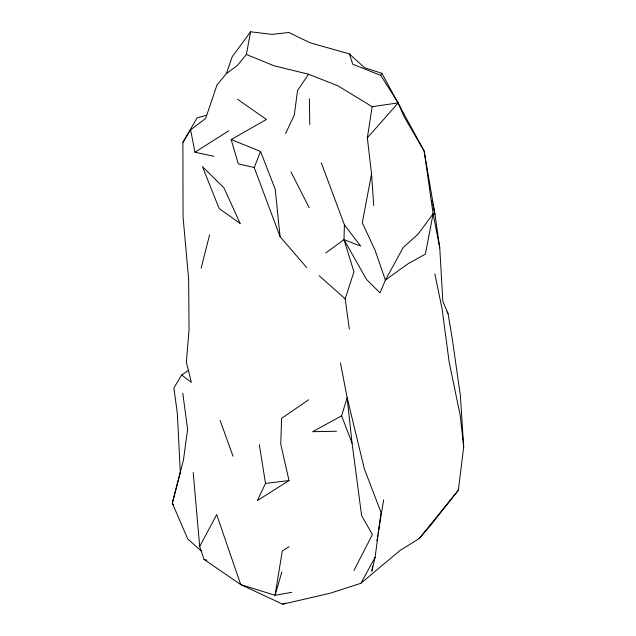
<?xml version="1.0" encoding="UTF-8"?>
<svg xmlns="http://www.w3.org/2000/svg" width="636" height="636" viewBox="0 0 636 636"><rect width="100%" height="100%" fill="white"/><g stroke="black" fill="none" stroke-linecap="round" stroke-linejoin="round"><path stroke-width="0.95" d="M206.668 115.243L197.136 117.811L182.89 142.424L183.049 216.868L188.654 279.411L189.043 330.068L186.356 362.107L191.357 382.371L181.681 374.978L173.898 387.984L177.341 413.424L180.322 472.469L172.308 503.179L187.755 538.994L201.604 551.285M349.355 329.154L345.173 298.833L353.942 271.795L343.989 239.629L344.41 224.874L321.26 162.729M193.201 472.492L199.688 546.539L204.029 559.386L240.726 584.603L282.67 604.2L330.163 593.229L360.922 583.268L399.901 550.561L419.148 538.589L430.429 525.551L458.381 490.189L463.692 446.854L460.385 395.632L452.204 338.304L448.054 313.556L442.823 301.281L439.77 248.008L434.976 214.507L424.164 151.106L381.87 73.315L364.531 67.686L349.418 53.941L309.923 42.723L288.879 32.492L272.025 34.376L250.56 31.8L232.124 56.89L226.408 73.601L216.995 84.962L205.643 118.471L190.593 129.871L182.89 142.424M372.688 566.207L371.885 571.08L375.113 557.279L381.02 512.409L364.341 468.891L347.137 397.564L340.419 362.838M373.753 205.674L371.535 173.946L367.354 137.853L372.163 106.697L337.931 85.804L308.555 74.221L274.036 65.786L246.394 54.473L237.268 65.58L226.408 73.601M376.886 540.838L377.212 538.891M377.538 536.935L377.856 534.987M378.182 533.04L383.667 499.864M246.394 54.473L250.56 31.8M371.535 173.946L362.289 222.735L375.049 250.234L385.4 280.086L379.994 292.862L366.559 279.506L343.989 239.629L325.743 252.985M201.127 268.13L209.602 234.843M281.867 572.01L275.046 595.296L240.726 584.603L216.685 514.619L199.688 546.539M352.066 443.197L341.627 415.825L347.137 397.564L352.066 443.197L361.622 515.605L372.386 534.534L353.958 570.428M254.225 167.53L260.545 151.392L231.186 139.57L238.277 163.834L254.225 167.53L280.063 236.664L306.655 267.494M285.612 133.528L294.309 115.029L297.529 90.519L308.555 74.221M259.337 444.707L265.522 483.408L257.286 500.643L289.022 480.585L280.746 444.127L281.621 418.353L308.651 399.766M360.922 583.268L375.113 557.279M439.77 248.008L433.124 213.76L424.164 151.106L403.955 116.412L398.192 102.889L380.686 75.342L381.87 73.315M419.148 538.589L458.381 490.189M367.354 137.853L398.192 102.889L372.163 106.697M181.681 374.978L188.701 370.247M190.593 129.871L194.974 152.187L228.817 130.77M289.086 546.69L282.305 550.935L275.046 595.296L291.67 592.315M231.186 139.57L266.444 119.457L237.538 99.288M341.627 415.825L312.674 431.685L336.468 431.256M282.67 604.2L285.421 603.063M265.522 483.408L289.022 480.585M194.974 152.187L213.871 156.321M204.029 559.386L206.748 560.173M343.989 239.629L360.707 246.148L344.41 224.874M380.686 75.342L352.734 64.236L349.418 53.941M319.145 275.722L345.173 298.833M446.909 311.974L448.054 313.556M173.31 504.841L172.308 503.179L183.446 459.971L187.612 429.467L182.794 393.302M290.938 171.831L309.104 207.598M260.545 151.392L275.245 189.345L280.063 236.664M220.112 420.412L233.03 456.274M434.857 273.87L442.147 309.215L449.135 362.027L460.178 415.236L463.692 446.854M432.098 200.459L432.488 202.335M432.87 204.204L434.976 214.507M309.39 98.715L309.78 124.648M433.124 213.76L425.381 254.114L408.002 263.797L385.4 280.086L403.272 247.404L418.13 234.096L433.124 213.76M240.114 223.387L219.142 208.544L202.463 166.672L223.967 187.851L240.114 223.387"/></g></svg>
